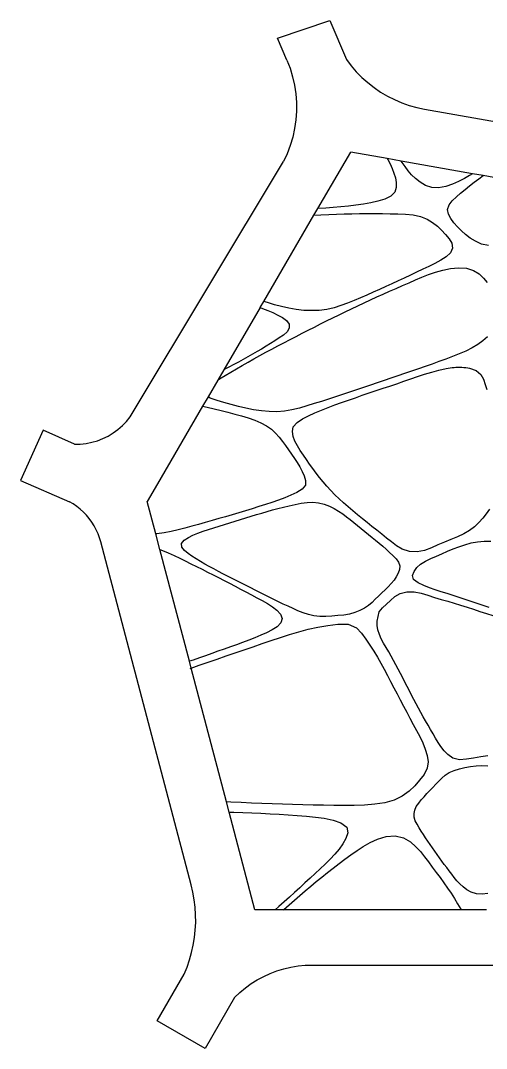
# Model space of a CAD drawing. Header units: metres. Extents: x 3231 to 3793, y -1081 to -522.
# Drawn here: x 3231 to 3484, y -1081 to -522 of the extents above; entities that cross this region are included whole.
import ezdxf

# ---------------------------------------------------------------- set-up
doc = ezdxf.new("R2010")
doc.units = ezdxf.units.M

msp = doc.modelspace()

# ---------------------------------------------------------------- linework, layer by layer
at = {"layer": 'Layer0'}
for p, q in [((3370.44, -531.68), (3398.85, -522.06)), ((3398.85, -522.06), (3407.9, -543.17)), ((3375.55, -543.6), (3370.44, -531.68)), ((3375.55, -543.6), (3377.26, -548.03)), ((3407.9, -543.17), (3410.49, -546.61)), ((3410.49, -546.61), (3413.29, -549.88)), ((3377.26, -548.03), (3378.64, -552.58)), ((3378.64, -552.58), (3379.68, -557.21)), ((3413.29, -549.88), (3416.31, -552.95)), ((3416.31, -552.95), (3419.51, -555.82)), ((3379.68, -557.21), (3380.39, -561.9)), ((3419.51, -555.82), (3422.9, -558.48)), ((3422.9, -558.48), (3426.45, -560.91)), ((3380.39, -561.9), (3380.74, -566.64)), ((3426.45, -560.91), (3430.15, -563.1)), ((3430.15, -563.1), (3433.99, -565.05)), ((3380.74, -566.64), (3380.75, -571.39)), ((3433.99, -565.05), (3437.95, -566.74)), ((3437.95, -566.74), (3442.01, -568.18)), ((3442.01, -568.18), (3446.15, -569.34)), ((3446.15, -569.34), (3450.36, -570.23)), ((3380.75, -571.39), (3380.42, -576.12)), ((3450.36, -570.23), (3626.12, -601.54)), ((3379.73, -580.82), (3378.71, -585.46)), ((3380.42, -576.12), (3379.73, -580.82)), ((3378.71, -585.46), (3377.35, -590)), ((3377.35, -590), (3375.66, -594.44)), ((3375.66, -594.44), (3373.65, -598.74)), ((3392.33, -624.28), (3410.24, -593.56)), ((3430.07, -597.09), (3410.24, -593.56)), ((3437.65, -598.44), (3430.07, -597.09)), ((3430.07, -597.09), (3430.33, -597.55)), ((3430.33, -597.55), (3431.6, -600.03)), ((3292.04, -734.85), (3373.65, -598.74)), ((3431.6, -600.03), (3432.76, -602.53)), ((3432.76, -602.53), (3433.75, -605.06)), ((3476.48, -605.36), (3437.65, -598.44)), ((3438.19, -599.23), (3437.65, -598.44)), ((3439.79, -601.49), (3438.19, -599.23)), ((3441.47, -603.72), (3439.79, -601.49)), ((3433.75, -605.06), (3434.52, -607.61)), ((3434.52, -607.61), (3434.99, -610.19)), ((3443.29, -605.91), (3441.47, -603.72)), ((3445.39, -607.96), (3443.29, -605.91)), ((3447.91, -609.92), (3445.39, -607.96)), ((3472.02, -607.99), (3468.93, -609.56)), ((3474.89, -606.35), (3472.02, -607.99)), ((3476.48, -605.36), (3474.89, -606.35)), ((3482.2, -606.38), (3476.48, -605.36)), ((3477.35, -609.96), (3479.92, -608.04)), ((3479.92, -608.04), (3482.2, -606.38)), ((3577.63, -623.38), (3482.2, -606.38)), ((3434.96, -612.81), (3434.2, -615.42)), ((3434.99, -610.19), (3434.96, -612.81)), ((3450.92, -611.69), (3447.91, -609.92)), ((3454.34, -612.86), (3450.92, -611.69)), ((3458.05, -613.03), (3454.34, -612.86)), ((3461.87, -612.28), (3458.05, -613.03)), ((3465.55, -611.02), (3461.87, -612.28)), ((3468.93, -609.56), (3465.55, -611.02)), ((3470.01, -615.93), (3472.39, -613.91)), ((3472.39, -613.91), (3474.84, -611.92)), ((3474.84, -611.92), (3477.35, -609.96)), ((3428.73, -619.18), (3425, -620.34)), ((3432.1, -617.61), (3428.73, -619.18)), ((3434.2, -615.42), (3432.1, -617.61)), ((3463.7, -622.34), (3465.36, -620.03)), ((3465.36, -620.03), (3467.68, -617.97)), ((3467.68, -617.97), (3470.01, -615.93)), ((3390.23, -627.89), (3392.33, -624.28)), ((3392.49, -624.27), (3392.33, -624.28)), ((3396.62, -624.01), (3392.49, -624.27)), ((3400.75, -623.71), (3396.62, -624.01)), ((3404.86, -623.37), (3400.75, -623.71)), ((3408.96, -622.96), (3404.86, -623.37)), ((3413.05, -622.48), (3408.96, -622.96)), ((3417.11, -621.92), (3413.05, -622.48)), ((3421.11, -621.23), (3417.11, -621.92)), ((3425, -620.34), (3421.11, -621.23)), ((3462.95, -624.78), (3463.7, -622.34)), ((3463.39, -627.3), (3462.95, -624.78)), ((3362.91, -674.79), (3390.23, -627.89)), ((3389.9, -627.91), (3390.23, -627.89)), ((3390.23, -627.89), (3394.08, -627.7)), ((3394.08, -627.7), (3398.25, -627.52)), ((3398.25, -627.52), (3402.43, -627.35)), ((3402.43, -627.35), (3406.61, -627.21)), ((3406.61, -627.21), (3410.8, -627.1)), ((3410.8, -627.1), (3414.99, -627.04)), ((3414.99, -627.04), (3419.17, -627.01)), ((3419.17, -627.01), (3423.36, -627.01)), ((3423.36, -627.01), (3427.55, -627.03)), ((3427.55, -627.03), (3431.73, -627.06)), ((3431.73, -627.06), (3435.91, -627.15)), ((3435.91, -627.15), (3440.1, -627.34)), ((3440.1, -627.34), (3444.27, -627.73)), ((3444.27, -627.73), (3448.23, -628.56)), ((3448.23, -628.56), (3451.77, -629.98)), ((3451.77, -629.98), (3454.76, -631.82)), ((3464.66, -629.69), (3463.39, -627.3)), ((3466.38, -631.97), (3464.66, -629.69)), ((3454.76, -631.82), (3457.34, -633.89)), ((3457.34, -633.89), (3459.65, -636.08)), ((3459.65, -636.08), (3461.77, -638.34)), ((3468.3, -634.17), (3466.38, -631.97)), ((3470.39, -636.32), (3468.3, -634.17)), ((3472.66, -638.39), (3470.39, -636.32)), ((3461.77, -638.34), (3463.68, -640.69)), ((3463.68, -640.69), (3465.2, -643.17)), ((3475.19, -640.34), (3472.66, -638.39)), ((3478.06, -642.09), (3475.19, -640.34)), ((3481.3, -643.59), (3478.06, -642.09)), ((3465.61, -645.77), (3464.49, -648.32)), ((3465.2, -643.17), (3465.61, -645.77)), ((3485.1, -644.34), (3481.3, -643.59)), ((3459.18, -652.36), (3455.94, -654.07)), ((3462.19, -650.52), (3459.18, -652.36)), ((3464.49, -648.32), (3462.19, -650.52)), ((3446.07, -658.91), (3442.73, -660.49)), ((3449.38, -657.32), (3446.07, -658.91)), ((3452.68, -655.71), (3449.38, -657.32)), ((3452.6, -660.14), (3456.35, -658.85)), ((3455.94, -654.07), (3452.68, -655.71)), ((3456.35, -658.85), (3460.29, -657.76)), ((3460.29, -657.76), (3464.5, -656.93)), ((3464.5, -656.93), (3468.93, -656.49)), ((3468.93, -656.49), (3473.22, -656.71)), ((3473.22, -656.71), (3476.99, -657.89)), ((3476.99, -657.89), (3480.01, -659.83)), ((3436.02, -663.64), (3432.64, -665.19)), ((3439.38, -662.07), (3436.02, -663.64)), ((3438.41, -666.13), (3441.93, -664.6)), ((3442.73, -660.49), (3439.38, -662.07)), ((3441.93, -664.6), (3445.45, -663.07)), ((3445.45, -663.07), (3448.99, -661.57)), ((3448.99, -661.57), (3452.6, -660.14)), ((3480.01, -659.83), (3482.37, -662.07)), ((3482.37, -662.07), (3484.41, -664.43)), ((3422.44, -669.8), (3419.01, -671.3)), ((3425.85, -668.27), (3422.44, -669.8)), ((3429.25, -666.74), (3425.85, -668.27)), ((3427.9, -670.76), (3431.4, -669.21)), ((3432.64, -665.19), (3429.25, -666.74)), ((3431.4, -669.21), (3434.9, -667.66)), ((3434.9, -667.66), (3438.41, -666.13)), ((3360.99, -678.07), (3362.91, -674.79)), ((3365, -675.43), (3362.91, -674.79)), ((3368.8, -676.56), (3365, -675.43)), ((3408.56, -675.66), (3404.93, -676.99)), ((3412.09, -674.25), (3408.56, -675.66)), ((3415.57, -672.79), (3412.09, -674.25)), ((3414.07, -677.09), (3417.5, -675.49)), ((3419.01, -671.3), (3415.57, -672.79)), ((3417.5, -675.49), (3420.95, -673.9)), ((3420.95, -673.9), (3424.42, -672.32)), ((3424.42, -672.32), (3427.9, -670.76)), ((3360.99, -678.07), (3341.26, -711.94)), ((3360.99, -678.07), (3362.27, -678.55)), ((3362.27, -678.55), (3365.13, -679.69)), ((3365.13, -679.69), (3367.93, -680.88)), ((3367.93, -680.88), (3370.63, -682.17)), ((3372.66, -677.6), (3368.8, -676.56)), ((3376.59, -678.5), (3372.66, -677.6)), ((3380.63, -679.19), (3376.59, -678.5)), ((3384.77, -679.64), (3380.63, -679.19)), ((3388.96, -679.79), (3384.77, -679.64)), ((3393.16, -679.62), (3388.96, -679.79)), ((3397.26, -679.08), (3393.16, -679.62)), ((3401.19, -678.18), (3397.26, -679.08)), ((3404.93, -676.99), (3401.19, -678.18)), ((3403.87, -681.99), (3407.25, -680.35)), ((3407.25, -680.35), (3410.65, -678.71)), ((3410.65, -678.71), (3414.07, -677.09)), ((3370.63, -682.17), (3373.18, -683.58)), ((3373.18, -683.58), (3375.37, -685.2)), ((3375.37, -685.2), (3376.7, -687.16)), ((3376.7, -687.16), (3376.76, -689.29)), ((3390.49, -688.69), (3393.82, -687.01)), ((3393.82, -687.01), (3397.16, -685.33)), ((3397.16, -685.33), (3400.51, -683.65)), ((3400.51, -683.65), (3403.87, -681.99)), ((3375.64, -691.28), (3373.72, -693.03)), ((3376.76, -689.29), (3375.64, -691.28)), ((3380.54, -693.79), (3383.85, -692.09)), ((3383.85, -692.09), (3387.17, -690.39)), ((3387.17, -690.39), (3390.49, -688.69)), ((3366.61, -697.7), (3364.2, -699.18)), ((3369, -696.19), (3366.61, -697.7)), ((3371.39, -694.64), (3369, -696.19)), ((3370.64, -698.93), (3373.93, -697.21)), ((3373.72, -693.03), (3371.39, -694.64)), ((3373.93, -697.21), (3377.23, -695.5)), ((3377.23, -695.5), (3380.54, -693.79)), ((3479.35, -698.27), (3476.23, -700.09)), ((3482.13, -696.25), (3479.35, -698.27)), ((3484.64, -694.06), (3482.13, -696.25)), ((3356.84, -703.51), (3354.32, -704.93)), ((3359.32, -702.08), (3356.84, -703.51)), ((3357.64, -705.92), (3360.86, -704.15)), ((3361.78, -700.64), (3359.32, -702.08)), ((3360.86, -704.15), (3364.1, -702.4)), ((3364.2, -699.18), (3361.78, -700.64)), ((3364.1, -702.4), (3367.36, -700.66)), ((3367.36, -700.66), (3370.64, -698.93)), ((3469.29, -703.27), (3465.63, -704.71)), ((3472.85, -701.74), (3469.29, -703.27)), ((3476.23, -700.09), (3472.85, -701.74)), ((3346.64, -709.11), (3344.04, -710.48)), ((3349.22, -707.73), (3346.64, -709.11)), ((3348.16, -711.35), (3351.29, -709.52)), ((3351.78, -706.33), (3349.22, -707.73)), ((3351.29, -709.52), (3354.45, -707.71)), ((3354.32, -704.93), (3351.78, -706.33)), ((3354.45, -707.71), (3357.64, -705.92)), ((3454.51, -708.82), (3450.77, -710.13)), ((3458.23, -707.48), (3454.51, -708.82)), ((3461.94, -706.11), (3458.23, -707.48)), ((3465.63, -704.71), (3461.94, -706.11)), ((3341.26, -711.94), (3338, -717.52)), ((3338.93, -716.95), (3341.99, -715.07)), ((3341.43, -711.85), (3341.26, -711.94)), ((3344.04, -710.48), (3341.43, -711.85)), ((3341.99, -715.07), (3345.06, -713.2)), ((3345.06, -713.2), (3348.16, -711.35)), ((3435.84, -715.25), (3432.12, -716.52)), ((3439.57, -713.98), (3435.84, -715.25)), ((3443.3, -712.71), (3439.57, -713.98)), ((3447.04, -711.43), (3443.3, -712.71)), ((3446.61, -715.63), (3450.41, -714.39)), ((3450.77, -710.13), (3447.04, -711.43)), ((3450.41, -714.39), (3454.26, -713.23)), ((3454.26, -713.23), (3458.18, -712.19)), ((3458.18, -712.19), (3462.21, -711.3)), ((3462.21, -711.3), (3463.25, -711.08)), ((3463.25, -711.08), (3464.3, -710.9)), ((3464.3, -710.9), (3465.36, -710.76)), ((3465.36, -710.76), (3466.41, -710.65)), ((3466.41, -710.65), (3467.48, -710.57)), ((3467.48, -710.57), (3468.54, -710.53)), ((3468.54, -710.53), (3469.61, -710.52)), ((3469.61, -710.52), (3470.67, -710.55)), ((3470.67, -710.55), (3471.73, -710.61)), ((3471.73, -710.61), (3472.79, -710.71)), ((3472.79, -710.71), (3473.85, -710.84)), ((3473.85, -710.84), (3474.9, -711)), ((3474.9, -711), (3478.52, -712.41)), ((3478.52, -712.41), (3480.92, -714.52)), ((3480.92, -714.52), (3482.42, -717.1)), ((3338, -717.52), (3332.66, -726.7)), ((3338, -717.52), (3338.93, -716.95)), ((3420.93, -720.3), (3417.19, -721.56)), ((3424.67, -719.04), (3420.93, -720.3)), ((3428.39, -717.78), (3424.67, -719.04)), ((3427.8, -722.02), (3431.56, -720.76)), ((3432.12, -716.52), (3428.39, -717.78)), ((3431.56, -720.76), (3435.32, -719.49)), ((3435.32, -719.49), (3439.08, -718.21)), ((3439.08, -718.21), (3442.84, -716.92)), ((3442.84, -716.92), (3446.61, -715.63)), ((3482.42, -717.1), (3483.43, -719.87)), ((3483.43, -719.87), (3484.33, -722.62)), ((3405.85, -725.32), (3402.02, -726.58)), ((3409.65, -724.07), (3405.85, -725.32)), ((3413.43, -722.81), (3409.65, -724.07)), ((3412.77, -727.1), (3416.53, -725.83)), ((3417.19, -721.56), (3413.43, -722.81)), ((3416.53, -725.83), (3420.29, -724.56)), ((3420.29, -724.56), (3424.05, -723.29)), ((3424.05, -723.29), (3427.8, -722.02)), ((3329.69, -731.78), (3305.14, -773.93)), ((3332.66, -726.7), (3329.69, -731.78)), ((3329.69, -731.78), (3332.19, -732.35)), ((3333.86, -727.37), (3332.66, -726.7)), ((3337.54, -728.69), (3333.86, -727.37)), ((3341.3, -729.79), (3337.54, -728.69)), ((3345.19, -730.86), (3341.3, -729.79)), ((3349.19, -731.88), (3345.19, -730.86)), ((3353.28, -732.83), (3349.19, -731.88)), ((3386.37, -731.59), (3382.36, -732.72)), ((3390.34, -730.36), (3386.37, -731.59)), ((3394.27, -729.1), (3390.34, -730.36)), ((3398.17, -727.84), (3394.27, -729.1)), ((3397.93, -732.42), (3401.59, -731.04)), ((3402.02, -726.58), (3398.17, -727.84)), ((3401.59, -731.04), (3405.29, -729.7)), ((3405.29, -729.7), (3409.02, -728.39)), ((3409.02, -728.39), (3412.77, -727.1)), ((3288.29, -740.01), (3290.28, -737.51)), ((3290.28, -737.51), (3292.04, -734.85)), ((3332.19, -732.35), (3335.97, -733.23)), ((3335.97, -733.23), (3339.73, -734.11)), ((3339.73, -734.11), (3343.48, -735.03)), ((3343.48, -735.03), (3347.19, -736)), ((3347.19, -736), (3350.86, -737.03)), ((3350.86, -737.03), (3354.48, -738.15)), ((3357.45, -733.67), (3353.28, -732.83)), ((3361.66, -734.33), (3357.45, -733.67)), ((3365.87, -734.71), (3361.66, -734.33)), ((3370.06, -734.73), (3365.87, -734.71)), ((3374.21, -734.36), (3370.06, -734.73)), ((3378.31, -733.66), (3374.21, -734.36)), ((3382.36, -732.72), (3378.31, -733.66)), ((3384.06, -738.66), (3387.35, -736.94)), ((3387.35, -736.94), (3390.79, -735.36)), ((3390.79, -735.36), (3394.32, -733.86)), ((3394.32, -733.86), (3397.93, -732.42)), ((3283.7, -744.42), (3286.09, -742.32)), ((3286.09, -742.32), (3288.29, -740.01)), ((3354.48, -738.15), (3358.03, -739.36)), ((3358.03, -739.36), (3361.44, -740.73)), ((3361.44, -740.73), (3364.51, -742.35)), ((3364.51, -742.35), (3367.09, -744.27)), ((3378.51, -745.53), (3378.92, -742.87)), ((3378.92, -742.87), (3381.1, -740.58)), ((3381.1, -740.58), (3384.06, -738.66)), ((3242.94, -744.74), (3230.72, -772.13)), ((3259.98, -752.33), (3242.94, -744.74)), ((3275.52, -749.36), (3278.39, -747.96)), ((3278.39, -747.96), (3281.12, -746.31)), ((3281.12, -746.31), (3283.7, -744.42)), ((3367.09, -744.27), (3369.29, -746.4)), ((3369.29, -746.4), (3371.26, -748.63)), ((3371.26, -748.63), (3373.08, -750.89)), ((3378.96, -748.2), (3378.51, -745.53)), ((3379.86, -750.82), (3378.96, -748.2)), ((3259.98, -752.33), (3263.17, -752.3)), ((3263.17, -752.3), (3266.34, -751.98)), ((3266.34, -751.98), (3269.47, -751.38)), ((3269.47, -751.38), (3272.54, -750.5)), ((3272.54, -750.5), (3275.52, -749.36)), ((3373.08, -750.89), (3374.79, -753.17)), ((3374.79, -753.17), (3376.43, -755.46)), ((3381.26, -753.35), (3379.86, -750.82)), ((3382.84, -755.84), (3381.26, -753.35)), ((3376.43, -755.46), (3378.03, -757.77)), ((3378.03, -757.77), (3379.6, -760.09)), ((3384.5, -758.3), (3382.84, -755.84)), ((3386.18, -760.77), (3384.5, -758.3)), ((3379.6, -760.09), (3381.13, -762.43)), ((3381.13, -762.43), (3382.58, -764.78)), ((3382.58, -764.78), (3383.89, -767.17)), ((3387.88, -763.22), (3386.18, -760.77)), ((3389.61, -765.67), (3387.88, -763.22)), ((3383.89, -767.17), (3384.96, -769.6)), ((3384.96, -769.6), (3385.65, -772.08)), ((3391.39, -768.11), (3389.61, -765.67)), ((3393.24, -770.52), (3391.39, -768.11)), ((3395.18, -772.91), (3393.24, -770.52)), ((3230.72, -772.13), (3257.31, -783.69)), ((3305.14, -773.93), (3299.57, -783.48)), ((3385.66, -774.61), (3383.81, -776.83)), ((3385.65, -772.08), (3385.66, -774.61)), ((3397.22, -775.26), (3395.18, -772.91)), ((3399.36, -777.58), (3397.22, -775.26)), ((3374.39, -781.53), (3370.93, -782.83)), ((3377.75, -780.14), (3374.39, -781.53)), ((3380.94, -778.6), (3377.75, -780.14)), ((3383.81, -776.83), (3380.94, -778.6)), ((3401.6, -779.86), (3399.36, -777.58)), ((3403.92, -782.11), (3401.6, -779.86)), ((3406.34, -784.33), (3403.92, -782.11)), ((3259.35, -784.91), (3257.31, -783.69)), ((3261.3, -786.26), (3259.35, -784.91)), ((3263.16, -787.74), (3261.3, -786.26)), ((3264.92, -789.34), (3263.16, -787.74)), ((3304.22, -801.11), (3299.57, -783.48)), ((3356.64, -787.46), (3353.02, -788.57)), ((3360.25, -786.35), (3356.64, -787.46)), ((3363.85, -785.22), (3360.25, -786.35)), ((3367.41, -784.05), (3363.85, -785.22)), ((3370.93, -782.83), (3367.41, -784.05)), ((3367.7, -788.17), (3370.7, -787.38)), ((3370.7, -787.38), (3373.75, -786.6)), ((3373.75, -786.6), (3376.86, -785.85)), ((3376.86, -785.85), (3380.05, -785.14)), ((3380.05, -785.14), (3383.27, -784.52)), ((3383.27, -784.52), (3386.5, -784.11)), ((3386.5, -784.11), (3389.69, -784)), ((3389.69, -784), (3392.8, -784.29)), ((3392.8, -784.29), (3395.79, -785.01)), ((3395.79, -785.01), (3398.62, -786.07)), ((3398.62, -786.07), (3401.26, -787.36)), ((3401.26, -787.36), (3403.67, -788.77)), ((3408.83, -786.51), (3406.34, -784.33)), ((3411.37, -788.67), (3408.83, -786.51)), ((3485.74, -787.8), (3483.9, -790.22)), ((3266.56, -791.06), (3264.92, -789.34)), ((3268.08, -792.88), (3266.56, -791.06)), ((3269.48, -794.8), (3268.08, -792.88)), ((3338.47, -792.88), (3334.83, -793.94)), ((3342.12, -791.82), (3338.47, -792.88)), ((3345.76, -790.74), (3342.12, -791.82)), ((3349.39, -789.66), (3345.76, -790.74)), ((3347.42, -794.22), (3350.3, -793.32)), ((3353.02, -788.57), (3349.39, -789.66)), ((3350.3, -793.32), (3353.18, -792.43)), ((3353.18, -792.43), (3356.05, -791.55)), ((3356.05, -791.55), (3358.93, -790.68)), ((3358.93, -790.68), (3361.83, -789.83)), ((3361.83, -789.83), (3364.75, -788.99)), ((3364.75, -788.99), (3367.7, -788.17)), ((3403.67, -788.77), (3405.89, -790.27)), ((3405.89, -790.27), (3407.96, -791.82)), ((3407.96, -791.82), (3409.95, -793.41)), ((3409.95, -793.41), (3411.92, -795.01)), ((3413.95, -790.8), (3411.37, -788.67)), ((3416.56, -792.91), (3413.95, -790.8)), ((3419.17, -795), (3416.56, -792.91)), ((3481.99, -792.63), (3479.93, -795)), ((3483.9, -790.22), (3481.99, -792.63)), ((3270.74, -796.81), (3269.48, -794.8)), ((3271.87, -798.9), (3270.74, -796.81)), ((3272.85, -801.07), (3271.87, -798.9)), ((3316.38, -798.98), (3312.6, -799.86)), ((3320.12, -798.03), (3316.38, -798.98)), ((3323.83, -797.04), (3320.12, -798.03)), ((3327.51, -796.03), (3323.83, -797.04)), ((3331.17, -794.99), (3327.51, -796.03)), ((3329.97, -799.69), (3332.87, -798.76)), ((3334.83, -793.94), (3331.17, -794.99)), ((3332.87, -798.76), (3335.8, -797.85)), ((3335.8, -797.85), (3338.72, -796.94)), ((3338.72, -796.94), (3341.63, -796.03)), ((3341.63, -796.03), (3344.53, -795.13)), ((3344.53, -795.13), (3347.42, -794.22)), ((3411.92, -795.01), (3413.89, -796.62)), ((3413.89, -796.62), (3415.87, -798.23)), ((3415.87, -798.23), (3417.86, -799.83)), ((3421.8, -797.08), (3419.17, -795)), ((3424.43, -799.17), (3421.8, -797.08)), ((3427.07, -801.27), (3424.43, -799.17)), ((3477.6, -797.25), (3474.86, -799.29)), ((3479.93, -795), (3477.6, -797.25)), ((3273.69, -803.29), (3272.85, -801.07)), ((3274.37, -805.56), (3273.69, -803.29)), ((3304.8, -801.08), (3304.22, -801.11)), ((3306.45, -809.57), (3304.22, -801.11)), ((3308.74, -800.59), (3304.8, -801.08)), ((3312.6, -799.86), (3308.74, -800.59)), ((3318.15, -806.34), (3319.65, -804.53)), ((3319.65, -804.53), (3322, -803.13)), ((3322, -803.13), (3324.47, -801.82)), ((3324.47, -801.82), (3327.14, -800.69)), ((3327.14, -800.69), (3329.97, -799.69)), ((3417.86, -799.83), (3419.84, -801.44)), ((3419.84, -801.44), (3421.82, -803.05)), ((3421.82, -803.05), (3423.8, -804.66)), ((3423.8, -804.66), (3425.75, -806.28)), ((3429.72, -803.4), (3427.07, -801.27)), ((3432.38, -805.56), (3429.72, -803.4)), ((3464.76, -804.22), (3461.23, -805.68)), ((3468.27, -802.71), (3464.76, -804.22)), ((3471.7, -801.09), (3468.27, -802.71)), ((3474.86, -799.29), (3471.7, -801.09)), ((3323.53, -992), (3274.37, -805.56)), ((3322.5, -870.45), (3306.45, -809.57)), ((3306.45, -809.57), (3307.89, -810.12)), ((3307.89, -810.12), (3311.06, -811.51)), ((3318.39, -808.36), (3318.15, -806.34)), ((3319.87, -810.17), (3318.39, -808.36)), ((3321.81, -811.8), (3319.87, -810.17)), ((3425.75, -806.28), (3427.68, -807.91)), ((3427.68, -807.91), (3429.57, -809.56)), ((3429.57, -809.56), (3431.41, -811.23)), ((3435.14, -807.69), (3432.38, -805.56)), ((3438.29, -809.5), (3435.14, -807.69)), ((3442.11, -810.7), (3438.29, -809.5)), ((3450.38, -810.18), (3446.38, -810.98)), ((3454.08, -808.71), (3450.38, -810.18)), ((3457.67, -807.16), (3454.08, -808.71)), ((3461.23, -805.68), (3457.67, -807.16)), ((3462.82, -810.62), (3465.88, -809.35)), ((3465.88, -809.35), (3469.02, -808.14)), ((3469.02, -808.14), (3472.26, -807.03)), ((3472.26, -807.03), (3475.65, -806.1)), ((3475.65, -806.1), (3479.16, -805.47)), ((3479.16, -805.47), (3482.8, -805.21)), ((3482.8, -805.21), (3486.49, -805.18)), ((3311.06, -811.51), (3314.16, -812.95)), ((3314.16, -812.95), (3317.24, -814.42)), ((3317.24, -814.42), (3320.3, -815.9)), ((3320.3, -815.9), (3323.35, -817.39)), ((3323.93, -813.34), (3321.81, -811.8)), ((3326.17, -814.81), (3323.93, -813.34)), ((3328.49, -816.22), (3326.17, -814.81)), ((3431.41, -811.23), (3433.18, -812.94)), ((3433.18, -812.94), (3434.87, -814.68)), ((3434.87, -814.68), (3436.29, -816.51)), ((3446.38, -810.98), (3442.11, -810.7)), ((3450.9, -815.98), (3453.82, -814.56)), ((3453.82, -814.56), (3456.8, -813.23)), ((3456.8, -813.23), (3459.81, -811.92)), ((3459.81, -811.92), (3462.82, -810.62)), ((3323.35, -817.39), (3326.39, -818.88)), ((3326.39, -818.88), (3329.42, -820.39)), ((3330.88, -817.59), (3328.49, -816.22)), ((3329.42, -820.39), (3332.43, -821.9)), ((3333.32, -818.93), (3330.88, -817.59)), ((3335.8, -820.24), (3333.32, -818.93)), ((3338.29, -821.55), (3335.8, -820.24)), ((3436.85, -820.52), (3436.04, -822.5)), ((3436.29, -816.51), (3437.01, -818.5)), ((3437.01, -818.5), (3436.85, -820.52)), ((3444.71, -821.57), (3446.1, -819.43)), ((3446.1, -819.43), (3448.18, -817.56)), ((3448.18, -817.56), (3450.9, -815.98)), ((3332.43, -821.9), (3335.44, -823.43)), ((3335.44, -823.43), (3338.43, -824.96)), ((3340.79, -822.85), (3338.29, -821.55)), ((3338.43, -824.96), (3341.42, -826.5)), ((3343.3, -824.15), (3340.79, -822.85)), ((3341.42, -826.5), (3344.39, -828.04)), ((3345.81, -825.44), (3343.3, -824.15)), ((3348.32, -826.73), (3345.81, -825.44)), ((3350.83, -828.01), (3348.32, -826.73)), ((3433.8, -826.31), (3432.32, -828.12)), ((3435.01, -824.43), (3433.8, -826.31)), ((3436.04, -822.5), (3435.01, -824.43)), ((3443.9, -823.82), (3444.71, -821.57)), ((3444.32, -826.01), (3443.9, -823.82)), ((3446.93, -827.82), (3444.32, -826.01)), ((3344.39, -828.04), (3347.36, -829.59)), ((3347.36, -829.59), (3350.32, -831.14)), ((3350.32, -831.14), (3353.27, -832.7)), ((3353.34, -829.29), (3350.83, -828.01)), ((3353.27, -832.7), (3356.21, -834.28)), ((3355.85, -830.56), (3353.34, -829.29)), ((3358.36, -831.83), (3355.85, -830.56)), ((3360.86, -833.09), (3358.36, -831.83)), ((3428.92, -831.58), (3427.14, -833.27)), ((3430.67, -829.87), (3428.92, -831.58)), ((3432.32, -828.12), (3430.67, -829.87)), ((3437.12, -833.57), (3440.84, -832.68)), ((3440.84, -832.68), (3444.77, -832.72)), ((3449.93, -829.29), (3446.93, -827.82)), ((3453.03, -830.51), (3449.93, -829.29)), ((3456.2, -831.58), (3453.03, -830.51)), ((3459.41, -832.6), (3456.2, -831.58)), ((3462.64, -833.63), (3459.41, -832.6)), ((3356.21, -834.28), (3359.14, -835.86)), ((3359.14, -835.86), (3362.07, -837.45)), ((3363.37, -834.34), (3360.86, -833.09)), ((3362.07, -837.45), (3364.97, -839.06)), ((3365.89, -835.59), (3363.37, -834.34)), ((3368.42, -836.83), (3365.89, -835.59)), ((3370.98, -838.07), (3368.42, -836.83)), ((3373.57, -839.31), (3370.98, -838.07)), ((3423.62, -836.69), (3421.83, -838.4)), ((3425.36, -834.98), (3423.62, -836.69)), ((3427.14, -833.27), (3425.36, -834.98)), ((3429.64, -839.31), (3431.93, -837.3)), ((3431.93, -837.3), (3434.31, -835.29)), ((3434.31, -835.29), (3437.12, -833.57)), ((3444.77, -832.72), (3448.55, -833.46)), ((3448.55, -833.46), (3452.22, -834.54)), ((3452.22, -834.54), (3455.84, -835.66)), ((3455.84, -835.66), (3459.41, -836.75)), ((3459.41, -836.75), (3462.96, -837.82)), ((3465.89, -834.68), (3462.64, -833.63)), ((3462.96, -837.82), (3466.49, -838.89)), ((3469.15, -835.74), (3465.89, -834.68)), ((3472.41, -836.81), (3469.15, -835.74)), ((3475.68, -837.89), (3472.41, -836.81)), ((3478.95, -838.98), (3475.68, -837.89)), ((3364.97, -839.06), (3367.7, -840.78)), ((3367.7, -840.78), (3370.12, -842.68)), ((3370.12, -842.68), (3372.03, -844.85)), ((3376.19, -840.54), (3373.57, -839.31)), ((3378.86, -841.77), (3376.19, -840.54)), ((3381.57, -842.99), (3378.86, -841.77)), ((3384.36, -844.12), (3381.57, -842.99)), ((3415.25, -842.87), (3412.49, -843.96)), ((3417.73, -841.54), (3415.25, -842.87)), ((3419.9, -840.03), (3417.73, -841.54)), ((3421.83, -838.4), (3419.9, -840.03)), ((3425.08, -846.07), (3425.7, -843.6)), ((3425.7, -843.6), (3427.58, -841.42)), ((3427.58, -841.42), (3429.64, -839.31)), ((3466.49, -838.89), (3470, -839.96)), ((3470, -839.96), (3473.51, -841.05)), ((3473.51, -841.05), (3477.01, -842.16)), ((3477.01, -842.16), (3480.51, -843.29)), ((3482.21, -840.07), (3478.95, -838.98)), ((3480.51, -843.29), (3484.01, -844.44)), ((3485.46, -841.17), (3482.21, -840.07)), ((3372.03, -844.85), (3372.92, -847.21)), ((3372.92, -847.21), (3372.2, -849.59)), ((3387.24, -845.06), (3384.36, -844.12)), ((3390.24, -845.72), (3387.24, -845.06)), ((3393.38, -846.02), (3390.24, -845.72)), ((3396.62, -846.02), (3393.38, -846.02)), ((3399.91, -845.85), (3396.62, -846.02)), ((3403.19, -845.61), (3399.91, -845.85)), ((3406.42, -845.27), (3403.19, -845.61)), ((3409.53, -844.75), (3406.42, -845.27)), ((3412.49, -843.96), (3409.53, -844.75)), ((3424.61, -850.98), (3424.65, -848.53)), ((3424.65, -848.53), (3425.08, -846.07)), ((3484.01, -844.44), (3487.49, -845.62)), ((3364.43, -854.92), (3361.28, -856.32)), ((3367.45, -853.39), (3364.43, -854.92)), ((3370.18, -851.67), (3367.45, -853.39)), ((3372.2, -849.59), (3370.18, -851.67)), ((3376.93, -855.91), (3381.95, -854.36)), ((3381.95, -854.36), (3387.08, -852.97)), ((3387.08, -852.97), (3392.36, -851.81)), ((3392.36, -851.81), (3397.75, -850.89)), ((3397.75, -850.89), (3403.23, -850.19)), ((3403.23, -850.19), (3408.77, -850.26)), ((3408.77, -850.26), (3413.35, -852.18)), ((3413.35, -852.18), (3416.16, -855.23)), ((3425.02, -853.4), (3424.61, -850.98)), ((3425.81, -855.82), (3425.02, -853.4)), ((3351.48, -860.19), (3348.14, -861.42)), ((3354.79, -858.94), (3351.48, -860.19)), ((3358.06, -857.65), (3354.79, -858.94)), ((3361.28, -856.32), (3358.06, -857.65)), ((3362.1, -860.83), (3367.03, -859.18)), ((3367.03, -859.18), (3371.97, -857.53)), ((3371.97, -857.53), (3376.93, -855.91)), ((3416.16, -855.23), (3418.53, -858.39)), ((3418.53, -858.39), (3420.72, -861.6)), ((3426.88, -858.21), (3425.81, -855.82)), ((3428.15, -860.6), (3426.88, -858.21)), ((3429.52, -862.98), (3428.15, -860.6)), ((3334.69, -866.19), (3331.32, -867.38)), ((3338.05, -865), (3334.69, -866.19)), ((3341.42, -863.82), (3338.05, -865)), ((3344.79, -862.62), (3341.42, -863.82)), ((3342.46, -867.51), (3347.36, -865.83)), ((3348.14, -861.42), (3344.79, -862.62)), ((3347.36, -865.83), (3352.27, -864.16)), ((3352.27, -864.16), (3357.18, -862.49)), ((3357.18, -862.49), (3362.1, -860.83)), ((3420.72, -861.6), (3422.78, -864.86)), ((3422.78, -864.86), (3424.72, -868.15)), ((3430.91, -865.35), (3429.52, -862.98)), ((3432.25, -867.72), (3430.91, -865.35)), ((3324.57, -869.74), (3322.5, -870.45)), ((3323.46, -874.09), (3322.5, -870.45)), ((3327.94, -868.56), (3324.57, -869.74)), ((3327.76, -872.59), (3332.66, -870.89)), ((3331.32, -867.38), (3327.94, -868.56)), ((3332.66, -870.89), (3337.55, -869.2)), ((3337.55, -869.2), (3342.46, -867.51)), ((3424.72, -868.15), (3426.57, -871.46)), ((3426.57, -871.46), (3428.37, -874.79)), ((3433.56, -870.08), (3432.25, -867.72)), ((3434.84, -872.44), (3433.56, -870.08)), ((3322.88, -874.3), (3323.46, -874.09)), ((3323.46, -874.09), (3327.76, -872.59)), ((3342.66, -946.91), (3323.46, -874.09)), ((3428.37, -874.79), (3430.15, -878.12)), ((3436.09, -874.79), (3434.84, -872.44)), ((3437.32, -877.15), (3436.09, -874.79)), ((3438.54, -879.49), (3437.32, -877.15)), ((3430.15, -878.12), (3431.91, -881.45)), ((3431.91, -881.45), (3433.66, -884.78)), ((3439.74, -881.84), (3438.54, -879.49)), ((3440.94, -884.18), (3439.74, -881.84)), ((3433.66, -884.78), (3435.41, -888.11)), ((3435.41, -888.11), (3437.16, -891.43)), ((3442.15, -886.53), (3440.94, -884.18)), ((3443.36, -888.87), (3442.15, -886.53)), ((3437.16, -891.43), (3438.91, -894.75)), ((3444.58, -891.2), (3443.36, -888.87)), ((3445.82, -893.54), (3444.58, -891.2)), ((3447.08, -895.88), (3445.82, -893.54)), ((3438.91, -894.75), (3440.68, -898.08)), ((3440.68, -898.08), (3442.46, -901.4)), ((3448.36, -898.21), (3447.08, -895.88)), ((3449.66, -900.55), (3448.36, -898.21)), ((3442.46, -901.4), (3444.26, -904.72)), ((3444.26, -904.72), (3446.06, -908.05)), ((3450.97, -902.88), (3449.66, -900.55)), ((3452.31, -905.22), (3450.97, -902.88)), ((3453.65, -907.55), (3452.31, -905.22)), ((3446.06, -908.05), (3447.78, -911.39)), ((3455, -909.89), (3453.65, -907.55)), ((3456.36, -912.22), (3455, -909.89)), ((3447.78, -911.39), (3449.36, -914.76)), ((3449.36, -914.76), (3450.72, -918.15)), ((3457.77, -914.53), (3456.36, -912.22)), ((3459.3, -916.82), (3457.77, -914.53)), ((3450.72, -918.15), (3451.79, -921.6)), ((3451.79, -921.6), (3452.39, -925.09)), ((3461.05, -919.04), (3459.3, -916.82)), ((3463.1, -921.16), (3461.05, -919.04)), ((3465.74, -923.02), (3463.1, -921.16)), ((3484.72, -921.79), (3480.91, -922.44)), ((3452.39, -925.09), (3451.89, -928.57)), ((3469.3, -923.95), (3465.74, -923.02)), ((3473.25, -923.61), (3469.3, -923.95)), ((3472.28, -928.27), (3475.31, -927.71)), ((3477.07, -923.05), (3473.25, -923.61)), ((3475.31, -927.71), (3478.39, -927.3)), ((3480.91, -922.44), (3477.07, -923.05)), ((3478.39, -927.3), (3481.55, -927.12)), ((3481.55, -927.12), (3484.72, -927.27)), ((3450.14, -931.9), (3447.69, -935.06)), ((3451.89, -928.57), (3450.14, -931.9)), ((3459.85, -933.89), (3461.67, -932.28)), ((3461.67, -932.28), (3463.85, -930.88)), ((3463.85, -930.88), (3466.45, -929.76)), ((3466.45, -929.76), (3469.31, -928.91)), ((3469.31, -928.91), (3472.28, -928.27)), ((3445.01, -938.14), (3441.94, -941.07)), ((3447.69, -935.06), (3445.01, -938.14)), ((3454.91, -938.99), (3456.57, -937.31)), ((3456.57, -937.31), (3458.2, -935.6)), ((3458.2, -935.6), (3459.85, -933.89)), ((3438.27, -943.75), (3433.89, -945.94)), ((3441.94, -941.07), (3438.27, -943.75)), ((3448.61, -945.8), (3450.09, -944.06)), ((3450.09, -944.06), (3451.64, -942.35)), ((3451.64, -942.35), (3453.26, -940.67)), ((3453.26, -940.67), (3454.91, -938.99)), ((3344.1, -952.38), (3342.66, -946.91)), ((3345.1, -947.02), (3342.66, -946.91)), ((3350.69, -947.26), (3345.1, -947.02)), ((3356.28, -947.49), (3350.69, -947.26)), ((3361.87, -947.71), (3356.28, -947.49)), ((3367.47, -947.91), (3361.87, -947.71)), ((3373.06, -948.1), (3367.47, -947.91)), ((3378.65, -948.28), (3373.06, -948.1)), ((3384.23, -948.43), (3378.65, -948.28)), ((3389.82, -948.57), (3384.23, -948.43)), ((3395.4, -948.68), (3389.82, -948.57)), ((3400.98, -948.76), (3395.4, -948.68)), ((3406.57, -948.8), (3400.98, -948.76)), ((3412.15, -948.77), (3406.57, -948.8)), ((3417.73, -948.59), (3412.15, -948.77)), ((3423.31, -948.16), (3417.73, -948.59)), ((3428.81, -947.37), (3423.31, -948.16)), ((3433.89, -945.94), (3428.81, -947.37)), ((3445.12, -951.29), (3445.8, -949.34)), ((3445.8, -949.34), (3447.19, -947.56)), ((3447.19, -947.56), (3448.61, -945.8)), ((3358.13, -1005.59), (3344.1, -952.38)), ((3344.1, -952.38), (3346.6, -952.48)), ((3346.6, -952.48), (3351.55, -952.67)), ((3351.55, -952.67), (3356.5, -952.88)), ((3356.5, -952.88), (3361.45, -953.09)), ((3361.45, -953.09), (3366.4, -953.32)), ((3366.4, -953.32), (3371.35, -953.58)), ((3371.35, -953.58), (3376.29, -953.87)), ((3376.29, -953.87), (3381.21, -954.22)), ((3381.21, -954.22), (3386.12, -954.64)), ((3386.12, -954.64), (3391.01, -955.14)), ((3391.01, -955.14), (3395.86, -955.79)), ((3444.69, -953.24), (3445.12, -951.29)), ((3444.77, -955.18), (3444.69, -953.24)), ((3445.37, -957.11), (3444.77, -955.18)), ((3395.86, -955.79), (3400.61, -956.73)), ((3400.61, -956.73), (3404.84, -958.32)), ((3404.84, -958.32), (3408.04, -960.68)), ((3408.04, -960.68), (3408.6, -963.75)), ((3446.31, -959.02), (3445.37, -957.11)), ((3447.43, -960.91), (3446.31, -959.02)), ((3448.59, -962.77), (3447.43, -960.91)), ((3407.63, -966.79), (3405.97, -969.73)), ((3408.6, -963.75), (3407.63, -966.79)), ((3424.81, -967.16), (3429.5, -965.72)), ((3429.5, -965.72), (3434.39, -965.29)), ((3434.39, -965.29), (3438.88, -966.45)), ((3438.88, -966.45), (3442.67, -968.68)), ((3449.77, -964.61), (3448.59, -962.77)), ((3450.97, -966.44), (3449.77, -964.61)), ((3452.18, -968.25), (3450.97, -966.44)), ((3405.97, -969.73), (3403.88, -972.58)), ((3413.66, -973.34), (3417.09, -971.1)), ((3417.09, -971.1), (3420.73, -969.01)), ((3420.73, -969.01), (3424.81, -967.16)), ((3442.67, -968.68), (3445.69, -971.24)), ((3445.69, -971.24), (3448.15, -973.94)), ((3453.41, -970.05), (3452.18, -968.25)), ((3454.66, -971.85), (3453.41, -970.05)), ((3455.93, -973.65), (3454.66, -971.85)), ((3401.56, -975.34), (3399.06, -978.03)), ((3403.88, -972.58), (3401.56, -975.34)), ((3403.87, -980.41), (3407.07, -978)), ((3407.07, -978), (3410.33, -975.64)), ((3410.33, -975.64), (3413.66, -973.34)), ((3448.15, -973.94), (3450.33, -976.72)), ((3450.33, -976.72), (3452.45, -979.54)), ((3457.21, -975.44), (3455.93, -973.65)), ((3458.5, -977.24), (3457.21, -975.44)), ((3459.81, -979.04), (3458.5, -977.24)), ((3393.71, -983.26), (3390.94, -985.83)), ((3396.43, -980.66), (3393.71, -983.26)), ((3399.06, -978.03), (3396.43, -980.66)), ((3397.63, -985.3), (3400.73, -982.85)), ((3400.73, -982.85), (3403.87, -980.41)), ((3452.45, -979.54), (3454.59, -982.35)), ((3454.59, -982.35), (3456.73, -985.18)), ((3461.13, -980.83), (3459.81, -979.04)), ((3462.47, -982.62), (3461.13, -980.83)), ((3463.81, -984.41), (3462.47, -982.62)), ((3388.15, -988.4), (3385.36, -990.97)), ((3390.94, -985.83), (3388.15, -988.4)), ((3391.52, -990.24), (3394.56, -987.76)), ((3394.56, -987.76), (3397.63, -985.3)), ((3456.73, -985.18), (3458.84, -988.02)), ((3458.84, -988.02), (3460.9, -990.86)), ((3465.17, -986.2), (3463.81, -984.41)), ((3466.56, -987.97), (3465.17, -986.2)), ((3468.01, -989.72), (3466.56, -987.97)), ((3324.47, -996.02), (3323.53, -992)), ((3382.55, -993.52), (3379.73, -996.08)), ((3385.36, -990.97), (3382.55, -993.52)), ((3385.53, -995.22), (3388.51, -992.73)), ((3388.51, -992.73), (3391.52, -990.24)), ((3460.9, -990.86), (3462.9, -993.72)), ((3462.9, -993.72), (3464.8, -996.59)), ((3469.6, -991.42), (3468.01, -989.72)), ((3471.37, -993.07), (3469.6, -991.42)), ((3473.39, -994.61), (3471.37, -993.07)), ((3475.75, -995.92), (3473.39, -994.61)), ((3325.18, -1000.09), (3324.47, -996.02)), ((3325.67, -1004.19), (3325.18, -1000.09)), ((3376.89, -998.63), (3374.05, -1001.18)), ((3376.71, -1002.77), (3379.63, -1000.24)), ((3379.73, -996.08), (3376.89, -998.63)), ((3379.63, -1000.24), (3382.57, -997.73)), ((3382.57, -997.73), (3385.53, -995.22)), ((3464.8, -996.59), (3466.61, -999.47)), ((3466.61, -999.47), (3468.37, -1002.36)), ((3478.56, -996.83), (3475.75, -995.92)), ((3481.67, -997.08), (3478.56, -996.83)), ((3484.77, -996.69), (3481.67, -997.08)), ((3325.92, -1008.31), (3325.67, -1004.19)), ((3369.11, -1005.59), (3358.13, -1005.59)), ((3371.2, -1003.72), (3369.11, -1005.59)), ((3373.48, -1005.59), (3369.11, -1005.59)), ((3374.05, -1001.18), (3371.2, -1003.72)), ((3373.48, -1005.59), (3373.81, -1005.3)), ((3470.28, -1005.59), (3373.48, -1005.59)), ((3373.81, -1005.3), (3376.71, -1002.77)), ((3468.37, -1002.36), (3470.1, -1005.28)), ((3470.1, -1005.28), (3470.28, -1005.59)), ((3484.07, -1005.59), (3470.28, -1005.59)), ((3325.95, -1012.44), (3325.92, -1008.31)), ((3325.31, -1020.67), (3325.74, -1016.56)), ((3325.74, -1016.56), (3325.95, -1012.44)), ((3324.64, -1024.75), (3325.31, -1020.67)), ((3323.75, -1028.78), (3324.64, -1024.75)), ((3321.3, -1036.66), (3322.63, -1032.75)), ((3322.63, -1032.75), (3323.75, -1028.78)), ((3319.74, -1040.49), (3321.3, -1036.66)), ((3366.48, -1040.16), (3370.15, -1038.77)), ((3370.15, -1038.77), (3373.91, -1037.63)), ((3373.91, -1037.63), (3377.73, -1036.74)), ((3377.73, -1036.74), (3381.6, -1036.1)), ((3381.6, -1036.1), (3385.5, -1035.72)), ((3385.5, -1035.72), (3389.42, -1035.59)), ((3389.42, -1035.59), (3586.3, -1035.59)), ((3305.09, -1065.98), (3319.74, -1040.49)), ((3356.13, -1045.71), (3359.46, -1043.63)), ((3359.46, -1043.63), (3362.91, -1041.78)), ((3362.91, -1041.78), (3366.48, -1040.16)), ((3347.06, -1053.17), (3349.91, -1050.49)), ((3349.91, -1050.49), (3352.94, -1048)), ((3352.94, -1048), (3356.13, -1045.71)), ((3347.06, -1053.17), (3331.1, -1080.93)), ((3331.1, -1080.93), (3305.09, -1065.98))]:
    msp.add_line(p, q, dxfattribs=at)

doc.saveas('drawing.dxf')
